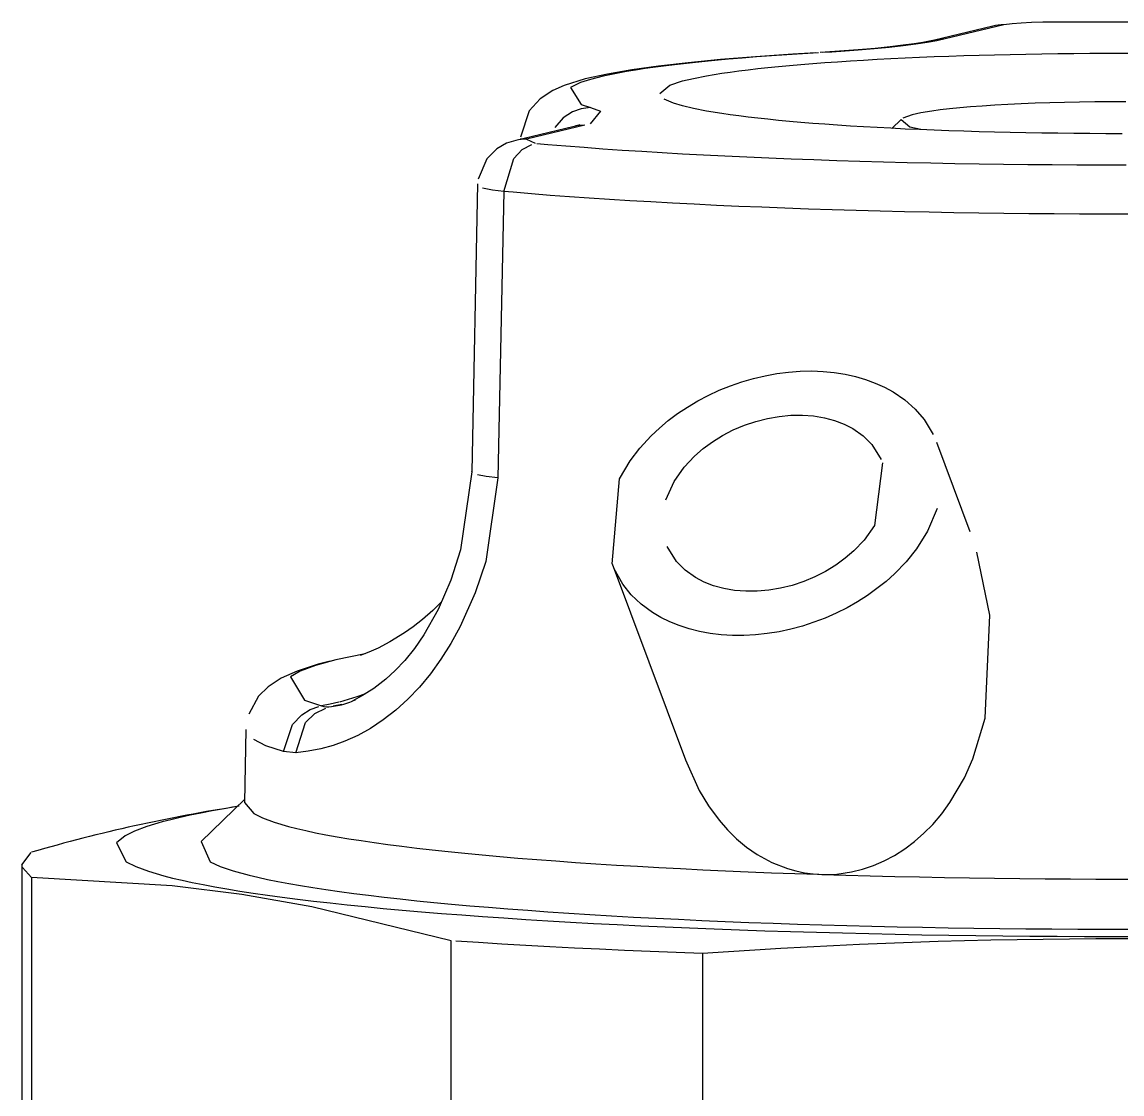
# Model space of a CAD drawing. Header units: millimetres. Extents: x 441156 to 441876, y 4514765 to 4515211.
# Drawn here: x 441489.542 to 441489.6015, y 4514937.398 to 4514937.456 of the extents above; entities that cross this region are included whole.
import ezdxf

# ---------------------------------------------------------------- set-up
doc = ezdxf.new("R2010")
doc.units = ezdxf.units.MM
doc.layers.add('Terminale_sfiato', color=7, linetype='Continuous')

msp = doc.modelspace()

# ---------------------------------------------------------------- linework, layer by layer
at = {"layer": 'Terminale_sfiato', "color": 254, "linetype": 'Continuous'}
for p, q in [((441489.5945202406, 4514937.455789695), (441489.5913613573, 4514937.455033274)), ((441489.595102428, 4514937.455848916), (441489.5919435447, 4514937.455092494)), ((441489.5895463313, 4514937.45074319), (441489.5890556278, 4514937.450256228)), ((441489.5718662092, 4514937.450364997), (441489.568707305, 4514937.44960857)), ((441489.5724483965, 4514937.450424217), (441489.5692894923, 4514937.44966779)), ((441489.5721726929, 4514937.450451458), (441489.5718662092, 4514937.450364997)), ((441489.5689574793, 4514937.44970329), (441489.5689568667, 4514937.44966833)), ((441489.5666420059, 4514937.447259869), (441489.5663267579, 4514937.431673428)), ((441489.5680694116, 4514937.446841151), (441489.5677417194, 4514937.43134901)), ((441489.5932862582, 4514937.428439656), (441489.5914804197, 4514937.43326706)), ((441489.5663267618, 4514937.431673447), (441489.5663398408, 4514937.431696797)), ((441489.5739189457, 4514937.426697652), (441489.5778842893, 4514937.416097416)), ((441489.5587342788, 4514937.418979823), (441489.5591790036, 4514937.41905491)), ((441489.554113272, 4514937.417751689), (441489.5540440038, 4514937.413798422)), ((441489.5568101321, 4514937.416489366), (441489.5561524549, 4514937.416546261)), ((441489.5540471808, 4514937.41397974), (441489.5516988662, 4514937.411689968)), ((441489.5420003174, 4514937.410423718), (441489.5420003174, 4514937.386397131)), ((441489.5425193608, 4514937.409740244), (441489.5425193608, 4514937.39268702)), ((441489.5652184797, 4514937.389260402), (441489.5652184797, 4514937.406313626)), ((441489.5788011985, 4514937.405630153), (441489.5788011985, 4514937.388576928))]:
    msp.add_line(p, q, dxfattribs=at)
for points in [[(441489.5972093567, 4514937.455991242, 0), (441489.5970036041, 4514937.455988741, 0), (441489.5968009383, 4514937.455984762, 0), (441489.5965970937, 4514937.455979148, 0), (441489.5963994859, 4514937.455972039, 0), (441489.5962148306, 4514937.455963743, 0), (441489.5960387018, 4514937.455954141, 0), (441489.59586767, 4514937.455942963, 0), (441489.5957082015, 4514937.455930553, 0), (441489.5955654742, 4514937.455917398, 0), (441489.5954357498, 4514937.455903258, 0), (441489.5953168225, 4514937.455887777, 0), (441489.5952134775, 4514937.455871467, 0), (441489.5951543102, 4514937.455860328, 0), (441489.595102428, 4514937.455848916, 0)], [(441489.6020106833, 4514937.45600913, 0), (441489.6006791496, 4514937.456008723, 0), (441489.5993483568, 4514937.45600483, 0), (441489.5980195057, 4514937.455997456, 0), (441489.5972093567, 4514937.455991242, 0)], [(441489.5913613573, 4514937.455033274, 0), (441489.5910882792, 4514937.454973233, 0), (441489.5907309935, 4514937.454906035, 0), (441489.59025807, 4514937.454829683, 0), (441489.5896672418, 4514937.454747851, 0), (441489.5889604391, 4514937.454663822, 0), (441489.588143513, 4514937.454580436, 0), (441489.5872243855, 4514937.454499966, 0), (441489.5862119583, 4514937.454424178, 0), (441489.5851649758, 4514937.454357337, 0), (441489.5849384415, 4514937.454344226, 0)], [(441489.5919435447, 4514937.455092494, 0), (441489.5917251824, 4514937.455042915, 0), (441489.5914871003, 4514937.45499403, 0), (441489.5912295887, 4514937.4549459, 0), (441489.5909529613, 4514937.454898583, 0), (441489.590657555, 4514937.454852135, 0), (441489.5903437298, 4514937.454806614, 0), (441489.5900118679, 4514937.454762075, 0), (441489.5896623738, 4514937.454718573, 0), (441489.5892956733, 4514937.454676161, 0), (441489.588912213, 4514937.45463489, 0), (441489.5885124603, 4514937.45459481, 0), (441489.5880969021, 4514937.454555971, 0), (441489.5876660447, 4514937.454518419, 0), (441489.5872204131, 4514937.454482201, 0), (441489.5867605502, 4514937.45444736, 0), (441489.5862870162, 4514937.454413939, 0), (441489.5858003881, 4514937.454381979, 0), (441489.5853012588, 4514937.454351518, 0), (441489.5850804154, 4514937.454338747, 0)], [(441489.5919435447, 4514937.455092494, 0), (441489.5918615577, 4514937.455093578, 0), (441489.5917796706, 4514937.455091625, 0), (441489.5916979831, 4514937.45508664, 0), (441489.5916165948, 4514937.455078628, 0), (441489.5915356049, 4514937.455067598, 0), (441489.591455112, 4514937.455053565, 0), (441489.5913752141, 4514937.455036544, 0), (441489.5913641011, 4514937.455033929, 0)], [(441489.5849384415, 4514937.454344226, 0), (441489.5836879662, 4514937.454269154, 0), (441489.5816756608, 4514937.454130129, 0), (441489.5797901224, 4514937.453975587, 0), (441489.5780412038, 4514937.453805675, 0), (441489.5764362148, 4514937.453619981, 0), (441489.5749785183, 4514937.453416832, 0), (441489.5736641153, 4514937.453191397, 0), (441489.5724713288, 4514937.452929242, 0), (441489.5713325397, 4514937.452579022, 0), (441489.5707131053, 4514937.45230435, 0), (441489.5702892648, 4514937.452051748, 0), (441489.5700253264, 4514937.451853197, 0), (441489.5697987314, 4514937.451646581, 0), (441489.5696030048, 4514937.451430616, 0), (441489.5694327515, 4514937.451201948, 0), (441489.5692860927, 4514937.450958243, 0), (441489.5691636916, 4514937.450698841, 0), (441489.5690676094, 4514937.450424931, 0), (441489.5689949468, 4514937.450108714, 0), (441489.5689603467, 4514937.449789363, 0), (441489.5689574683, 4514937.449702661, 0)], [(441489.5850804154, 4514937.454338747, 0), (441489.5842123755, 4514937.454287468, 0), (441489.5833653982, 4514937.454233578, 0), (441489.5825405155, 4514937.454177146, 0), (441489.5817387323, 4514937.454118239, 0), (441489.5809610257, 4514937.454056928, 0), (441489.580208343, 4514937.45399329, 0), (441489.5794816014, 4514937.453927401, 0), (441489.5787816861, 4514937.453859342, 0), (441489.5781094499, 4514937.453789195, 0), (441489.577465712, 4514937.453717046, 0), (441489.5768512565, 4514937.453642983, 0), (441489.5762668321, 4514937.453567097, 0), (441489.5757131508, 4514937.453489479, 0), (441489.5751908872, 4514937.453410223, 0), (441489.5747006776, 4514937.453329428, 0), (441489.5742431192, 4514937.45324719, 0), (441489.5738187695, 4514937.453163612, 0), (441489.5734281455, 4514937.453078793, 0), (441489.5730717232, 4514937.452992838, 0), (441489.5727499367, 4514937.452905851, 0), (441489.5724631781, 4514937.452817938, 0), (441489.5722117968, 4514937.452729207, 0), (441489.571996099, 4514937.452639765, 0), (441489.5718163475, 4514937.452549722, 0), (441489.5716727615, 4514937.452459186, 0), (441489.5715655157, 4514937.45236827, 0), (441489.5714947408, 4514937.452277081, 0), (441489.5714605232, 4514937.452185734, 0), (441489.5714629043, 4514937.452094338, 0), (441489.5715018815, 4514937.452003005, 0), (441489.5715774071, 4514937.451911846, 0), (441489.5716893892, 4514937.451820972, 0), (441489.5718376913, 4514937.451730494, 0), (441489.5720221328, 4514937.451640523, 0), (441489.5722424889, 4514937.451551167, 0), (441489.572498491, 4514937.451462537, 0), (441489.5727499366, 4514937.45138611, 0)], [(441489.5765003174, 4514937.452145981, 0), (441489.5765155468, 4514937.452222023, 0), (441489.5765612162, 4514937.452297973, 0), (441489.57663727, 4514937.452373737, 0), (441489.5767436157, 4514937.452449224, 0), (441489.5768801236, 4514937.452524342, 0), (441489.5770466274, 4514937.452598998, 0), (441489.5772429242, 4514937.452673103, 0), (441489.577468775, 4514937.452746565, 0), (441489.5777239045, 4514937.452819296, 0), (441489.5780080019, 4514937.452891206, 0), (441489.578320721, 4514937.452962209, 0), (441489.578661681, 4514937.453032217, 0), (441489.5790304663, 4514937.453101145, 0), (441489.5794266276, 4514937.453168909, 0), (441489.5798496823, 4514937.453235428, 0), (441489.580299115, 4514937.453300619, 0), (441489.5807743781, 4514937.453364403, 0), (441489.5812748926, 4514937.453426702, 0), (441489.5818000485, 4514937.453487442, 0), (441489.5823492063, 4514937.453546546, 0), (441489.5829216968, 4514937.453603945, 0), (441489.5835168224, 4514937.453659567, 0), (441489.5841338581, 4514937.453713345, 0), (441489.5847720522, 4514937.453765214, 0), (441489.5854306271, 4514937.45381511, 0), (441489.5861087805, 4514937.453862973, 0), (441489.5868056861, 4514937.453908742, 0), (441489.5875204948, 4514937.453952366, 0), (441489.5882523357, 4514937.453993787, 0), (441489.5890003173, 4514937.454032958, 0), (441489.5897635283, 4514937.45406983, 0), (441489.5905410387, 4514937.454104357, 0), (441489.5913319013, 4514937.454136499, 0), (441489.5921351525, 4514937.454166216, 0), (441489.5929498138, 4514937.454193471, 0), (441489.5937748924, 4514937.454218232, 0), (441489.5946093834, 4514937.454240467, 0), (441489.5954522699, 4514937.454260152, 0), (441489.596302525, 4514937.45427726, 0), (441489.5971591129, 4514937.454291772, 0), (441489.5980209898, 4514937.45430367, 0), (441489.5988871057, 4514937.454312938, 0), (441489.5997564055, 4514937.454319566, 0), (441489.6006278299, 4514937.454323547, 0), (441489.6015003173, 4514937.454324874, 0), (441489.6023728047, 4514937.454323547, 0)], [(441489.5850804154, 4514937.454338747, 0), (441489.5850327303, 4514937.454343598, 0), (441489.5849851033, 4514937.454345409, 0), (441489.5849379351, 4514937.454344197, 0)], [(441489.6015003176, 4514937.449967087, 0), (441489.6006278301, 4514937.449968414, 0), (441489.5997564057, 4514937.449972395, 0), (441489.598887106, 4514937.449979023, 0), (441489.59802099, 4514937.449988292, 0), (441489.5971591131, 4514937.450000189, 0), (441489.5963025253, 4514937.450014701, 0), (441489.5954522702, 4514937.45003181, 0), (441489.5946093837, 4514937.450051494, 0), (441489.5937748927, 4514937.45007373, 0), (441489.592949814, 4514937.45009849, 0), (441489.5921351527, 4514937.450125745, 0), (441489.5913319015, 4514937.450155462, 0), (441489.5905410389, 4514937.450187604, 0), (441489.5897635285, 4514937.450222132, 0), (441489.5890003176, 4514937.450259004, 0), (441489.588252336, 4514937.450298174, 0), (441489.587520495, 4514937.450339596, 0), (441489.5868056863, 4514937.450383219, 0), (441489.5861087807, 4514937.450428989, 0), (441489.5854306273, 4514937.450476851, 0), (441489.5847720524, 4514937.450526747, 0), (441489.5841338583, 4514937.450578616, 0), (441489.5835168225, 4514937.450632394, 0), (441489.5829216969, 4514937.450688017, 0), (441489.5823492065, 4514937.450745415, 0), (441489.5818000487, 4514937.45080452, 0), (441489.5812748927, 4514937.450865259, 0), (441489.5807743783, 4514937.450927559, 0), (441489.5802991152, 4514937.450991343, 0), (441489.5798496825, 4514937.451056534, 0), (441489.5794266277, 4514937.451123052, 0), (441489.5790304664, 4514937.451190816, 0), (441489.5786616811, 4514937.451259745, 0), (441489.5783207212, 4514937.451329753, 0), (441489.578008002, 4514937.451400755, 0), (441489.5777239046, 4514937.451472665, 0), (441489.5774687751, 4514937.451545396, 0), (441489.5772429244, 4514937.451618859, 0), (441489.5770466275, 4514937.451692963, 0), (441489.5768801236, 4514937.45176762, 0), (441489.5767436157, 4514937.451842737, 0), (441489.5766372701, 4514937.451918225, 0), (441489.5765612162, 4514937.451993989, 0), (441489.5765155468, 4514937.452069938, 0), (441489.5765003174, 4514937.452145981, 0)], [(441489.5727499366, 4514937.45138611, 0), (441489.5726664425, 4514937.451382386, 0), (441489.5725830502, 4514937.451375633, 0), (441489.5724998611, 4514937.451365857, 0), (441489.5724169767, 4514937.451353073, 0), (441489.5723344981, 4514937.451337294, 0), (441489.5722525255, 4514937.451318541, 0), (441489.5721711589, 4514937.451296835, 0), (441489.5720904975, 4514937.451272205, 0), (441489.5720106396, 4514937.451244677, 0), (441489.5719316824, 4514937.451214289, 0), (441489.571853722, 4514937.451181076, 0), (441489.5717768536, 4514937.451145078, 0), (441489.5717011707, 4514937.45110634, 0), (441489.5716267656, 4514937.451064907, 0), (441489.5715537289, 4514937.451020832, 0), (441489.5714821496, 4514937.450974168, 0), (441489.5714121149, 4514937.450924972, 0), (441489.5713437101, 4514937.450873303, 0), (441489.5712770186, 4514937.450819225, 0), (441489.5712121216, 4514937.450762803, 0), (441489.5711490982, 4514937.450704106, 0), (441489.5710880252, 4514937.450643205, 0), (441489.571028977, 4514937.450580176, 0), (441489.5709720255, 4514937.450515094, 0), (441489.5709172401, 4514937.45044804, 0), (441489.5708646875, 4514937.450379093, 0), (441489.5708144319, 4514937.45030834, 0), (441489.5707665343, 4514937.450235865, 0), (441489.5707210532, 4514937.450161757, 0), (441489.5706780441, 4514937.450086107, 0), (441489.5706745189, 4514937.450079636, 0)], [(441489.5727499366, 4514937.45138611, 0), (441489.5729165588, 4514937.451335028, 0), (441489.5730626248, 4514937.451283471, 0), (441489.5731879567, 4514937.4512315, 0), (441489.5732924019, 4514937.45117918, 0), (441489.5733758332, 4514937.451126574, 0), (441489.5734381487, 4514937.451073746, 0), (441489.5734792727, 4514937.451020761, 0), (441489.573499155, 4514937.450967683, 0), (441489.5734977714, 4514937.450914578, 0), (441489.5734751236, 4514937.450861508, 0), (441489.5734312391, 4514937.45080854, 0), (441489.5733661715, 4514937.450755738, 0), (441489.5732800001, 4514937.450703165, 0), (441489.5731728297, 4514937.450650887, 0), (441489.573044791, 4514937.450598966, 0), (441489.57289604, 4514937.450547467, 0), (441489.5727267578, 4514937.450496452, 0), (441489.5725371509, 4514937.450445982, 0), (441489.5724483965, 4514937.450424217, 0)], [(441489.6017057366, 4514937.451697404, 0), (441489.6012868789, 4514937.451697392, 0), (441489.6008682812, 4514937.451696106, 0), (441489.6004504535, 4514937.451693547, 0), (441489.600033905, 4514937.451689719, 0), (441489.5996191431, 4514937.451684627, 0), (441489.599206673, 4514937.451678275, 0), (441489.5987969975, 4514937.451670674, 0), (441489.5983906154, 4514937.45166183, 0), (441489.5979880221, 4514937.451651756, 0), (441489.597589708, 4514937.451640463, 0), (441489.5971961584, 4514937.451627966, 0), (441489.5968078527, 4514937.451614279, 0), (441489.596425264, 4514937.45159942, 0), (441489.5960488585, 4514937.451583406, 0), (441489.5956790948, 4514937.451566257, 0), (441489.5953164234, 4514937.451547993, 0), (441489.5949612861, 4514937.451528638, 0), (441489.5946141155, 4514937.451508214, 0), (441489.5942753348, 4514937.451486747, 0), (441489.5939453566, 4514937.451464262, 0), (441489.5936245829, 4514937.451440787, 0), (441489.5933134046, 4514937.45141635, 0), (441489.5930122008, 4514937.451390983, 0), (441489.5927213385, 4514937.451364714, 0), (441489.592441172, 4514937.451337577, 0), (441489.5921720427, 4514937.451309604, 0), (441489.5919142784, 4514937.451280829, 0), (441489.5916681933, 4514937.451251288, 0), (441489.591434087, 4514937.451221016, 0), (441489.591212245, 4514937.451190052, 0), (441489.5910029373, 4514937.45115843, 0), (441489.5908064191, 4514937.451126192, 0), (441489.5906229298, 4514937.451093376, 0), (441489.5904526929, 4514937.45106002, 0), (441489.5902959158, 4514937.451026169, 0), (441489.5901527895, 4514937.45099186, 0), (441489.5900234885, 4514937.450957137, 0), (441489.5899081702, 4514937.450922042, 0), (441489.5898069752, 4514937.450886617, 0), (441489.5897200267, 4514937.450850907, 0), (441489.5896474307, 4514937.450814953, 0), (441489.5895892755, 4514937.450778801, 0), (441489.5895463313, 4514937.45074319, 0)], [(441489.5895463313, 4514937.45074319, 0), (441489.5895169736, 4514937.450706774, 0), (441489.5895022157, 4514937.450670291, 0), (441489.5895020757, 4514937.450633786, 0), (441489.5895165538, 4514937.450597301, 0), (441489.5895456322, 4514937.450560884, 0), (441489.5895892755, 4514937.450524576, 0), (441489.5896474306, 4514937.450488424, 0), (441489.5897200266, 4514937.45045247, 0), (441489.5898069752, 4514937.45041676, 0), (441489.5899081702, 4514937.450381336, 0), (441489.5900234885, 4514937.450346241, 0), (441489.5901527895, 4514937.450311517, 0), (441489.5902959157, 4514937.450277209, 0), (441489.5904526928, 4514937.450243357, 0), (441489.5906229297, 4514937.450210002, 0), (441489.5908064191, 4514937.450177185, 0), (441489.5908117698, 4514937.450176271, 0)], [(441489.5724483965, 4514937.450424217, 0), (441489.5723664095, 4514937.4504253, 0), (441489.5722845224, 4514937.450423348, 0), (441489.5722028349, 4514937.450418363, 0), (441489.5721214467, 4514937.45041035, 0), (441489.5720404567, 4514937.450399321, 0), (441489.5719599638, 4514937.450385287, 0), (441489.571880066, 4514937.450368267, 0), (441489.5718662092, 4514937.450364997, 0)], [(441489.5687073086, 4514937.449608571, 0), (441489.568562753, 4514937.449570729, 0), (441489.5684444929, 4514937.449534521, 0), (441489.5683289909, 4514937.449494036, 0), (441489.5682117093, 4514937.449447219, 0), (441489.5680886953, 4514937.449391331, 0), (441489.5679578049, 4514937.44932346, 0), (441489.5678193955, 4514937.449241191, 0), (441489.5676764757, 4514937.449143404, 0), (441489.5675334716, 4514937.449030422, 0), (441489.5673945504, 4514937.44890338, 0), (441489.567262887, 4514937.448763625, 0), (441489.5671407482, 4514937.448612479, 0), (441489.5670297666, 4514937.448451206, 0), (441489.5669311555, 4514937.448281034, 0), (441489.5668458439, 4514937.448103169, 0), (441489.5667745564, 4514937.447918817, 0), (441489.5667178586, 4514937.447729192, 0), (441489.5666726978, 4514937.447515033, 0), (441489.5666465306, 4514937.44730077, 0), (441489.5666392593, 4514937.447153896, 0)], [(441489.5680692954, 4514937.446841161, 0), (441489.5680770919, 4514937.447034901, 0), (441489.5680956006, 4514937.447228132, 0), (441489.5681247099, 4514937.447419686, 0), (441489.5681642444, 4514937.44760841, 0), (441489.5682139656, 4514937.447793167, 0), (441489.5682735738, 4514937.447972841, 0), (441489.5683427097, 4514937.44814635, 0), (441489.5684209564, 4514937.448312647, 0), (441489.568507842, 4514937.44847073, 0), (441489.5686028429, 4514937.448619646, 0), (441489.5687053861, 4514937.448758497, 0), (441489.5688148535, 4514937.448886445, 0), (441489.5689305851, 4514937.44900272, 0), (441489.569051883, 4514937.449106621, 0), (441489.569178016, 4514937.44919752, 0), (441489.5693082236, 4514937.449274869, 0), (441489.5694417207, 4514937.449338203, 0), (441489.5695777026, 4514937.449387141, 0), (441489.5697153492, 4514937.449421385, 0), (441489.5698538307, 4514937.449440731, 0)], [(441489.5689592684, 4514937.449668905, 0), (441489.5689574782, 4514937.449703229, 0)], [(441489.5692894923, 4514937.44966779, 0), (441489.5692266265, 4514937.449650533, 0), (441489.5691803895, 4514937.449632881, 0), (441489.5691505673, 4514937.449614431, 0), (441489.5691389089, 4514937.449595827, 0), (441489.5691451266, 4514937.449577728, 0), (441489.5691685371, 4514937.449559738, 0), (441489.5692104695, 4514937.449541467, 0), (441489.5692701297, 4514937.449523576, 0), (441489.5693447298, 4514937.449506679, 0), (441489.5694351442, 4514937.449490378, 0), (441489.5695440942, 4514937.449474349, 0), (441489.5696683326, 4514937.449459187, 0), (441489.5697581007, 4514937.449449731, 0), (441489.5698538307, 4514937.449440731, 0)], [(441489.5698538307, 4514937.449440731, 0), (441489.5704483024, 4514937.449388898, 0)], [(441489.5704483024, 4514937.449388898, 0), (441489.571412447, 4514937.449308855, 0), (441489.5724037407, 4514937.449231373, 0), (441489.5734212887, 4514937.449156521, 0), (441489.5744641731, 4514937.449084366, 0), (441489.5755314528, 4514937.449014973, 0), (441489.5766221648, 4514937.448948406, 0), (441489.5777353248, 4514937.448884724, 0), (441489.5788699285, 4514937.448823985, 0), (441489.5800249521, 4514937.448766243, 0), (441489.5811993534, 4514937.44871155, 0), (441489.5823920727, 4514937.448659957, 0), (441489.5836020337, 4514937.448611509, 0), (441489.5848281448, 4514937.448566251, 0), (441489.5860692994, 4514937.448524222, 0), (441489.5873243779, 4514937.448485462, 0), (441489.5885922476, 4514937.448450004, 0), (441489.5898717645, 4514937.448417882, 0), (441489.5911617742, 4514937.448389123, 0), (441489.5924611125, 4514937.448363754, 0), (441489.5937686071, 4514937.448341798, 0), (441489.5950830781, 4514937.448323275, 0), (441489.5964033396, 4514937.448308201, 0), (441489.5977282002, 4514937.44829659, 0), (441489.5990564644, 4514937.448288452, 0), (441489.6003869338, 4514937.448283794, 0), (441489.6017184079, 4514937.448282623, 0)], [(441489.5680692954, 4514937.446841161, 0), (441489.5680690854, 4514937.446841181, 0), (441489.5678780551, 4514937.446860614, 0), (441489.567698356, 4514937.446880879, 0), (441489.5674572769, 4514937.446911903, 0), (441489.5672434998, 4514937.446944466, 0), (441489.5670566459, 4514937.446978872, 0), (441489.5669020469, 4514937.447014439, 0), (441489.5667859334, 4514937.44704938, 0), (441489.5667026446, 4514937.447084933, 0), (441489.5666530002, 4514937.447121386, 0), (441489.5666392543, 4514937.447153804, 0)], [(441489.6019343199, 4514937.445617873, 0), (441489.6005657676, 4514937.445618511, 0), (441489.5991980137, 4514937.445622634, 0), (441489.5978322262, 4514937.445630238, 0), (441489.5964695719, 4514937.445641318, 0), (441489.5951112146, 4514937.445655865, 0), (441489.5937583147, 4514937.445673864, 0), (441489.5924120276, 4514937.445695302, 0), (441489.5910735034, 4514937.445720159, 0), (441489.5897438853, 4514937.445748414, 0), (441489.5884243091, 4514937.445780044, 0), (441489.5871159019, 4514937.445815022, 0), (441489.5858197812, 4514937.445853317, 0), (441489.5845370542, 4514937.445894897, 0), (441489.5832688165, 4514937.445939726, 0), (441489.5820161515, 4514937.445987766, 0), (441489.5807801289, 4514937.446038976, 0), (441489.5795618047, 4514937.446093312, 0), (441489.5783622195, 4514937.446150729, 0), (441489.5771823978, 4514937.446211175, 0), (441489.5760233476, 4514937.446274601, 0), (441489.5748860587, 4514937.446340951, 0), (441489.5737715025, 4514937.446410171, 0), (441489.5726806312, 4514937.446482199, 0), (441489.5716143765, 4514937.446556974, 0), (441489.5705736491, 4514937.446634434, 0), (441489.569559338, 4514937.446714511, 0), (441489.5685723095, 4514937.446797138, 0), (441489.5680694116, 4514937.446841151, 0)], [(441489.5739189457, 4514937.426697652, 0), (441489.5738413493, 4514937.426921383, 0), (441489.5737745456, 4514937.427148845, 0), (441489.5737186157, 4514937.427379758, 0), (441489.5736736278, 4514937.427613842, 0), (441489.5736396369, 4514937.427850813, 0), (441489.5736166841, 4514937.42809038, 0), (441489.5736047977, 4514937.428332251, 0), (441489.5736039919, 4514937.428576134, 0), (441489.5736142678, 4514937.42882173, 0), (441489.573635613, 4514937.42906874, 0), (441489.5736680012, 4514937.429316862, 0), (441489.5737113932, 4514937.429565797, 0), (441489.5737657361, 4514937.429815237, 0), (441489.5738309636, 4514937.430064882, 0), (441489.5739069962, 4514937.430314426, 0), (441489.5739937414, 4514937.430563566, 0), (441489.5740910934, 4514937.430811998, 0), (441489.5741989337, 4514937.431059418, 0), (441489.5743171308, 4514937.431305527, 0), (441489.5744455408, 4514937.431550023, 0), (441489.5745840071, 4514937.43179261, 0), (441489.5747323612, 4514937.432032991, 0), (441489.5748904223, 4514937.432270873, 0), (441489.5750579977, 4514937.432505968, 0), (441489.5752348833, 4514937.432737987, 0), (441489.5754208636, 4514937.43296665, 0), (441489.5756157121, 4514937.433191677, 0), (441489.5758191913, 4514937.433412793, 0), (441489.5760310533, 4514937.43362973, 0), (441489.57625104, 4514937.433842223, 0), (441489.5764788833, 4514937.434050014, 0), (441489.5767143058, 4514937.434252849, 0), (441489.5769570206, 4514937.43445048, 0), (441489.5772067318, 4514937.434642669, 0), (441489.5774631354, 4514937.434829179, 0), (441489.5777259189, 4514937.435009784, 0), (441489.5779947622, 4514937.435184265, 0), (441489.5782693377, 4514937.435352406, 0), (441489.5785493109, 4514937.435514006, 0), (441489.5788343406, 4514937.435668866, 0), (441489.5791240797, 4514937.435816798, 0), (441489.5794181752, 4514937.435957622, 0), (441489.5797162686, 4514937.436091166, 0), (441489.5800179969, 4514937.436217267, 0), (441489.5803229923, 4514937.436335772, 0), (441489.5806308835, 4514937.436446536, 0), (441489.5809412951, 4514937.436549424, 0), (441489.581253849, 4514937.436644312, 0), (441489.5815681645, 4514937.436731083, 0), (441489.5818838586, 4514937.436809632, 0), (441489.5822005466, 4514937.436879863, 0), (441489.5825178428, 4514937.43694169, 0), (441489.5828353604, 4514937.436995039, 0), (441489.5831527128, 4514937.437039843, 0), (441489.5834695132, 4514937.437076049, 0), (441489.5837853758, 4514937.437103612, 0), (441489.5840999155, 4514937.4371225, 0), (441489.5844127493, 4514937.437132688, 0), (441489.584723496, 4514937.437134164, 0), (441489.585031777, 4514937.437126928, 0), (441489.5853372167, 4514937.437110987, 0), (441489.5856394429, 4514937.43708636, 0), (441489.5859380875, 4514937.437053078, 0), (441489.5862327866, 4514937.437011182, 0), (441489.5865231812, 4514937.436960722, 0), (441489.5868089175, 4514937.43690176, 0), (441489.5870896472, 4514937.436834368, 0), (441489.5873650284, 4514937.436758628, 0), (441489.5876347257, 4514937.436674632, 0), (441489.5878984104, 4514937.436582482, 0), (441489.5881557612, 4514937.436482292, 0), (441489.5884064646, 4514937.436374182, 0), (441489.5886502152, 4514937.436258284, 0), (441489.588886716, 4514937.436134741, 0), (441489.5891156789, 4514937.436003701, 0), (441489.5893368248, 4514937.435865326, 0), (441489.5895498844, 4514937.435719782, 0), (441489.589754598, 4514937.43556725, 0), (441489.5899507164, 4514937.435407912, 0), (441489.5901380005, 4514937.435241965, 0), (441489.5903162222, 4514937.435069609, 0), (441489.5904851642, 4514937.434891055, 0), (441489.5906446209, 4514937.434706521, 0), (441489.5907943979, 4514937.434516231, 0), (441489.5909343127, 4514937.434320417, 0), (441489.5910641949, 4514937.434119319, 0), (441489.5911838862, 4514937.433913179, 0), (441489.5912932408, 4514937.433702251, 0), (441489.5913921255, 4514937.43348679, 0), (441489.5914804197, 4514937.43326706, 0)], [(441489.5768266039, 4514937.430168662, 0), (441489.5768829332, 4514937.430334829, 0), (441489.5769463493, 4514937.430500566, 0), (441489.577016775, 4514937.430665673, 0), (441489.5770941245, 4514937.430829946, 0), (441489.5771783035, 4514937.430993187, 0), (441489.5772692094, 4514937.431155196, 0), (441489.5773667315, 4514937.431315777, 0), (441489.577470751, 4514937.431474732, 0), (441489.5775811411, 4514937.431631871, 0), (441489.5776977675, 4514937.431786998, 0), (441489.5778204878, 4514937.431939928, 0), (441489.5779491527, 4514937.432090471, 0), (441489.5780836054, 4514937.432238447, 0), (441489.5782236821, 4514937.432383675, 0), (441489.5783692121, 4514937.432525977, 0), (441489.5785200181, 4514937.432665179, 0), (441489.5786759164, 4514937.432801113, 0), (441489.578836717, 4514937.432933613, 0), (441489.579002224, 4514937.433062516, 0), (441489.5791722359, 4514937.433187667, 0), (441489.5793465453, 4514937.433308913, 0), (441489.5795249401, 4514937.433426107, 0), (441489.5797072028, 4514937.433539105, 0), (441489.5798931114, 4514937.433647769, 0), (441489.5800824394, 4514937.433751968, 0), (441489.580274956, 4514937.433851573, 0), (441489.5804704268, 4514937.433946465, 0), (441489.5806686136, 4514937.434036527, 0), (441489.580869275, 4514937.43412165, 0), (441489.5810721664, 4514937.434201729, 0), (441489.5812770408, 4514937.434276668, 0), (441489.5814836483, 4514937.434346375, 0), (441489.5816917375, 4514937.434410765, 0), (441489.5819010546, 4514937.43446976, 0), (441489.5821113448, 4514937.434523287, 0), (441489.5823223518, 4514937.434571283, 0), (441489.5825338184, 4514937.434613687, 0), (441489.5827454872, 4514937.434650449, 0), (441489.5829571001, 4514937.434681523, 0), (441489.5831683995, 4514937.434706872, 0), (441489.5833791277, 4514937.434726465, 0), (441489.5835890282, 4514937.434740278, 0), (441489.5837978452, 4514937.434748295, 0), (441489.5840053242, 4514937.434750504, 0), (441489.5842112125, 4514937.434746904, 0), (441489.5844152591, 4514937.4347375, 0), (441489.5846172157, 4514937.434722302, 0), (441489.5848168361, 4514937.434701329, 0), (441489.585013877, 4514937.434674608, 0), (441489.5852080983, 4514937.434642169, 0), (441489.5853992637, 4514937.434604052, 0), (441489.5855871399, 4514937.434560305, 0), (441489.5857714983, 4514937.434510981, 0), (441489.5859521141, 4514937.434456139, 0), (441489.5861287673, 4514937.434395847, 0), (441489.5863012428, 4514937.434330177, 0), (441489.5864693302, 4514937.43425921, 0), (441489.586632825, 4514937.434183032, 0), (441489.5867915277, 4514937.434101737, 0), (441489.5869452453, 4514937.434015423, 0), (441489.5870937902, 4514937.433924195, 0), (441489.5872369817, 4514937.433828165, 0), (441489.5873746451, 4514937.433727449, 0), (441489.5875066128, 4514937.43362217, 0), (441489.587632724, 4514937.433512457, 0), (441489.5877528251, 4514937.433398442, 0), (441489.5878667696, 4514937.433280266, 0), (441489.5879744189, 4514937.433158072, 0), (441489.5880756417, 4514937.433032009, 0), (441489.5881703147, 4514937.43290223, 0), (441489.5882583227, 4514937.432768893, 0), (441489.5883395582, 4514937.432632162, 0), (441489.5884139225, 4514937.432492203, 0), (441489.5884813248, 4514937.432349185, 0), (441489.5885416831, 4514937.432203284, 0), (441489.5885535074, 4514937.432172159, 0)], [(441489.5914804197, 4514937.43326706, 0), (441489.5915580161, 4514937.433043328, 0), (441489.5916248198, 4514937.432815867, 0), (441489.5916807497, 4514937.432584953, 0), (441489.5917257376, 4514937.432350869, 0), (441489.5917597286, 4514937.432113899, 0), (441489.5917826813, 4514937.431874332, 0), (441489.5917945678, 4514937.43163246, 0), (441489.5917953735, 4514937.431388577, 0), (441489.5917850976, 4514937.431142981, 0), (441489.5917637525, 4514937.430895972, 0), (441489.5917313642, 4514937.430647849, 0), (441489.5916879722, 4514937.430398915, 0), (441489.5916336293, 4514937.430149474, 0), (441489.5915684019, 4514937.429899829, 0), (441489.591509301, 4514937.429702897, 0)], [(441489.5885535074, 4514937.432172159, 0), (441489.5886052383, 4514937.432023004, 0), (441489.5886497741, 4514937.431871363, 0), (441489.5886870608, 4514937.431717421, 0), (441489.5887170527, 4514937.431561365, 0), (441489.5887397133, 4514937.431403385, 0), (441489.5887550151, 4514937.431243673, 0), (441489.5887629394, 4514937.431082425, 0), (441489.5887634766, 4514937.430919837, 0), (441489.5887566259, 4514937.430756106, 0), (441489.5887423959, 4514937.430591433, 0), (441489.5887208037, 4514937.430426018, 0), (441489.5886918757, 4514937.430260062, 0), (441489.5886556471, 4514937.430093768, 0), (441489.5886121622, 4514937.429927338, 0), (441489.5885614737, 4514937.429760976, 0), (441489.5885036436, 4514937.429594882, 0), (441489.5884387422, 4514937.429429261, 0), (441489.5883668487, 4514937.429264314, 0), (441489.5882880506, 4514937.429100242, 0), (441489.588202444, 4514937.428937244, 0), (441489.5881101331, 4514937.42877552, 0), (441489.5880112303, 4514937.428615266, 0), (441489.5879058563, 4514937.428456677, 0), (441489.5877941394, 4514937.428299948, 0), (441489.5876762156, 4514937.428145268, 0), (441489.5875522288, 4514937.427992826, 0), (441489.5874223298, 4514937.427842809, 0), (441489.587286677, 4514937.427695397, 0), (441489.5871454357, 4514937.427550773, 0), (441489.5869987779, 4514937.427409111, 0), (441489.5868468823, 4514937.427270584, 0), (441489.586689934, 4514937.42713536, 0), (441489.5865281242, 4514937.427003606, 0), (441489.58636165, 4514937.42687548, 0), (441489.5861907143, 4514937.426751141, 0), (441489.5860155253, 4514937.426630737, 0), (441489.5858362964, 4514937.426514417, 0), (441489.5856532461, 4514937.426402322, 0), (441489.5854665973, 4514937.426294589, 0), (441489.5852765774, 4514937.426191349, 0), (441489.585083418, 4514937.426092727, 0), (441489.5848873544, 4514937.425998845, 0), (441489.5846886255, 4514937.425909815, 0), (441489.5844874733, 4514937.425825749, 0), (441489.5842841429, 4514937.425746745, 0), (441489.5840788822, 4514937.425672903, 0), (441489.5838719411, 4514937.42560431, 0), (441489.5836635718, 4514937.425541052, 0), (441489.5834540282, 4514937.425483204, 0), (441489.5832435655, 4514937.425430838, 0), (441489.5830324401, 4514937.425384018, 0), (441489.5828209093, 4514937.425342799, 0), (441489.5826092309, 4514937.425307234, 0), (441489.5823976626, 4514937.425277364, 0), (441489.5821864624, 4514937.425253227, 0), (441489.5819758874, 4514937.425234851, 0), (441489.5817661942, 4514937.42522226, 0), (441489.5815576383, 4514937.425215468, 0), (441489.5813504739, 4514937.425214483, 0), (441489.5811449532, 4514937.425219308, 0), (441489.5809413267, 4514937.425229936, 0), (441489.5807398426, 4514937.425246353, 0), (441489.5805407462, 4514937.425268541, 0), (441489.5803442801, 4514937.425296471, 0), (441489.5801506837, 4514937.425330112, 0), (441489.5799601929, 4514937.425369419, 0), (441489.5797730397, 4514937.425414348, 0), (441489.5795894522, 4514937.425464841, 0), (441489.579409654, 4514937.425520838, 0), (441489.5792338643, 4514937.425582271, 0), (441489.5790622971, 4514937.425649066, 0), (441489.5788951615, 4514937.425721139, 0), (441489.578732661, 4514937.425798403, 0), (441489.5785749938, 4514937.425880766, 0), (441489.578422352, 4514937.425968125, 0), (441489.5782749213, 4514937.426060376, 0), (441489.5781328816, 4514937.426157405, 0), (441489.5779964058, 4514937.426259093, 0), (441489.5778656602, 4514937.426365319, 0), (441489.5777408042, 4514937.42647595, 0), (441489.5776219898, 4514937.426590853, 0), (441489.5775093617, 4514937.426709889, 0), (441489.5774030573, 4514937.426832912, 0), (441489.577303206, 4514937.426959773, 0), (441489.5772099294, 4514937.427090315, 0), (441489.5771233413, 4514937.427224381, 0), (441489.5770435471, 4514937.427361807, 0), (441489.576970644, 4514937.427502426, 0), (441489.5769047209, 4514937.427646066, 0), (441489.576845858, 4514937.427792553, 0)], [(441489.5663267578, 4514937.431673428, 0), (441489.5662861298, 4514937.430785152, 0), (441489.5662020938, 4514937.429916944, 0), (441489.5660783158, 4514937.429071657, 0), (441489.5659184082, 4514937.428251921, 0), (441489.5657259044, 4514937.427460149, 0), (441489.5655042382, 4514937.426698546, 0), (441489.5652044061, 4514937.425827262, 0), (441489.5648728335, 4514937.425005431, 0), (441489.564514713, 4514937.424235838, 0), (441489.564134937, 4514937.423520952, 0), (441489.5637381009, 4514937.422862981, 0), (441489.563224611, 4514937.422123536, 0), (441489.5627015751, 4514937.42147952, 0), (441489.5621831637, 4514937.420928417, 0), (441489.5616758276, 4514937.42046209, 0), (441489.56102754, 4514937.4199592, 0), (441489.5604261935, 4514937.419577555, 0), (441489.559888965, 4514937.419302937, 0)], [(441489.5677417194, 4514937.43134901, 0), (441489.5675162586, 4514937.431374078, 0), (441489.5673044898, 4514937.431400459, 0), (441489.5671086737, 4514937.431428021, 0), (441489.5669309659, 4514937.431456601, 0), (441489.5667733546, 4514937.431486016, 0), (441489.5666375994, 4514937.431516063, 0), (441489.5665251758, 4514937.43154652, 0), (441489.5664372276, 4514937.431577155, 0), (441489.5663745314, 4514937.431607733, 0), (441489.5663374736, 4514937.431638015, 0), (441489.5663260435, 4514937.431667776, 0), (441489.5663267618, 4514937.431673447, 0)], [(441489.5677417194, 4514937.43134901, 0), (441489.5676991951, 4514937.430417592, 0), (441489.567611689, 4514937.429500364, 0), (441489.5674794799, 4514937.428597359, 0), (441489.5673030431, 4514937.427708625, 0), (441489.567083055, 4514937.426834223, 0), (441489.566820397, 4514937.425974233, 0), (441489.5665161622, 4514937.425128747, 0), (441489.5661716626, 4514937.424297872, 0), (441489.5657028053, 4514937.423313046, 0), (441489.565198151, 4514937.422394782, 0), (441489.5646603513, 4514937.421543259, 0), (441489.5640923675, 4514937.420758658, 0), (441489.5634974838, 4514937.420041171, 0), (441489.5628793213, 4514937.419390989, 0), (441489.5622194775, 4514937.418789573, 0), (441489.5615428581, 4514937.418260133, 0), (441489.5608548163, 4514937.417802886, 0), (441489.5601611658, 4514937.417418038, 0), (441489.5594681914, 4514937.417105785, 0), (441489.5588329381, 4514937.416882663, 0), (441489.558167122, 4514937.416705241, 0), (441489.5574868019, 4514937.416573997, 0), (441489.5568101321, 4514937.416489366, 0)], [(441489.576845858, 4514937.427792553, 0), (441489.5767941271, 4514937.427941708, 0), (441489.5767495913, 4514937.428093349, 0), (441489.5767123047, 4514937.428247291, 0), (441489.5766823128, 4514937.428403347, 0), (441489.5766596521, 4514937.428561327, 0), (441489.5766443503, 4514937.428721039, 0), (441489.576636426, 4514937.428882287, 0), (441489.5766358888, 4514937.429044874, 0), (441489.5766427395, 4514937.429208606, 0), (441489.5766569696, 4514937.429373278, 0), (441489.5766785617, 4514937.429538693, 0), (441489.5767074897, 4514937.429704649, 0), (441489.5767437183, 4514937.429870944, 0), (441489.5767872033, 4514937.430037374, 0), (441489.5768266039, 4514937.430168662, 0)], [(441489.591509301, 4514937.429702897, 0), (441489.591424807, 4514937.429453646, 0), (441489.5913296828, 4514937.42920504, 0), (441489.5912240442, 4514937.42895738, 0), (441489.59110802, 4514937.42871097, 0), (441489.5909817516, 4514937.428466109, 0), (441489.5908453927, 4514937.428223095, 0), (441489.5906991095, 4514937.427982224, 0), (441489.5905430802, 4514937.427743791, 0), (441489.590377495, 4514937.427508084, 0), (441489.5902025556, 4514937.427275392, 0), (441489.5900184751, 4514937.427045998, 0), (441489.5898254777, 4514937.426820182, 0), (441489.5896237987, 4514937.426598218, 0), (441489.5894136836, 4514937.426380377, 0), (441489.5891953887, 4514937.426166926, 0), (441489.5889691797, 4514937.425958121, 0), (441489.5887353322, 4514937.42575422, 0), (441489.5884941313, 4514937.425555471, 0), (441489.5882458707, 4514937.425362115, 0), (441489.587990853, 4514937.425174388, 0), (441489.5877293887, 4514937.424992518, 0), (441489.5874617966, 4514937.424816729, 0), (441489.5871884025, 4514937.424647233, 0), (441489.5869095397, 4514937.424484236, 0), (441489.5866255478, 4514937.424327939, 0), (441489.5863367728, 4514937.42417853, 0), (441489.5860435666, 4514937.424036193, 0), (441489.5857462863, 4514937.423901099, 0), (441489.5854452943, 4514937.423773415, 0), (441489.5851409571, 4514937.423653295, 0), (441489.5848336457, 4514937.423540887, 0), (441489.5845237343, 4514937.423436327, 0), (441489.5842116006, 4514937.423339741, 0), (441489.5838976249, 4514937.42325125, 0), (441489.5835821896, 4514937.423170958, 0), (441489.5832656792, 4514937.423098966, 0), (441489.5829484792, 4514937.423035359, 0), (441489.582630976, 4514937.422980216, 0), (441489.5823135566, 4514937.422933605, 0), (441489.5819966076, 4514937.422895581, 0), (441489.5816805151, 4514937.422866192, 0), (441489.5813656644, 4514937.422845473, 0), (441489.5810524391, 4514937.422833448, 0), (441489.5807412206, 4514937.422830134, 0), (441489.5804323881, 4514937.422835533, 0), (441489.580126318, 4514937.422849639, 0), (441489.5798233832, 4514937.422872436, 0), (441489.5795239527, 4514937.422903895, 0), (441489.5792283913, 4514937.422943979, 0), (441489.5789370593, 4514937.422992636, 0), (441489.5786503113, 4514937.423049811, 0), (441489.5783684969, 4514937.423115431, 0), (441489.5780919594, 4514937.423189418, 0), (441489.5778210356, 4514937.423271681, 0), (441489.5775560558, 4514937.42336212, 0), (441489.5772973427, 4514937.423460624, 0), (441489.5770452115, 4514937.423567074, 0), (441489.5767999694, 4514937.423681341, 0), (441489.5765619151, 4514937.423803284, 0), (441489.5763313388, 4514937.423932755, 0), (441489.5761085214, 4514937.424069597, 0), (441489.5758937343, 4514937.424213642, 0), (441489.5756872391, 4514937.424364717, 0), (441489.5754892876, 4514937.424522635, 0), (441489.5753001208, 4514937.424687205, 0), (441489.5751199692, 4514937.424858226, 0), (441489.5749490524, 4514937.425035491, 0), (441489.5747875785, 4514937.425218781, 0), (441489.5746357442, 4514937.425407876, 0), (441489.5744937347, 4514937.425602545, 0), (441489.5743617228, 4514937.425802549, 0), (441489.5742398694, 4514937.426007646, 0), (441489.5741283231, 4514937.426217586, 0), (441489.5740272196, 4514937.426432111, 0), (441489.5739366821, 4514937.426650964, 0), (441489.5739189457, 4514937.426697652, 0)], [(441489.5852692833, 4514937.409905448, 0), (441489.5856688716, 4514937.40990442, 0), (441489.5860698965, 4514937.409926726, 0), (441489.5864736037, 4514937.409972792, 0), (441489.5868762654, 4514937.410042504, 0), (441489.5874686016, 4514937.410188974, 0), (441489.5880530572, 4514937.410386451, 0), (441489.5886331551, 4514937.410637263, 0), (441489.5891971992, 4514937.410937275, 0), (441489.5897484442, 4514937.411288884, 0), (441489.5902762511, 4514937.411685735, 0), (441489.5907834021, 4514937.412129983, 0), (441489.5912612402, 4514937.412613858, 0), (441489.5917478511, 4514937.413183996, 0), (441489.5921954941, 4514937.413792849, 0), (441489.5926068937, 4514937.414442672, 0), (441489.5929765131, 4514937.415122923, 0), (441489.5932184791, 4514937.415633347, 0), (441489.5934377624, 4514937.416154593, 0), (441489.5938121962, 4514937.417232404, 0), (441489.5941044614, 4514937.41836241, 0), (441489.5943104561, 4514937.419520031, 0), (441489.5943953672, 4514937.420242969, 0), (441489.5944488781, 4514937.420969313, 0), (441489.5944645549, 4514937.422437374, 0), (441489.5943582219, 4514937.423934588, 0), (441489.5941307832, 4514937.425429408, 0), (441489.5939192066, 4514937.426391118, 0), (441489.5936570912, 4514937.427343469, 0), (441489.5933428617, 4514937.428286203, 0), (441489.5932862831, 4514937.42843959, 0)], [(441489.564714731, 4514937.424664181, 0), (441489.5642238294, 4514937.424188184, 0), (441489.5636659701, 4514937.423702192, 0), (441489.5631527368, 4514937.423300858, 0), (441489.5626878869, 4514937.422971725, 0), (441489.5622700177, 4514937.422701862, 0), (441489.5618952932, 4514937.422479848, 0), (441489.5615595003, 4514937.422296549, 0), (441489.5612592172, 4514937.42214509, 0), (441489.5609924049, 4514937.422020539, 0), (441489.5607587564, 4514937.421919544, 0), (441489.5605600222, 4514937.421840041, 0), (441489.5604004405, 4514937.42178104, 0), (441489.5602873438, 4514937.421742465, 0), (441489.5602319713, 4514937.421725037, 0), (441489.5602288708, 4514937.421724119, 0)], [(441489.5605535686, 4514937.421843715, 0), (441489.560365673, 4514937.421808422, 0), (441489.5589848247, 4514937.421515045, 0), (441489.5578789125, 4514937.421212946, 0), (441489.5570550879, 4514937.420904079, 0), (441489.5565186785, 4514937.420590443, 0), (441489.5562731529, 4514937.420274063, 0), (441489.5563200991, 4514937.419956987, 0), (441489.5566592133, 4514937.419641265, 0), (441489.5572883027, 4514937.419328938, 0), (441489.558203299, 4514937.419022027, 0)], [(441489.5586775481, 4514937.421436475, 0), (441489.5580250139, 4514937.42126978, 0), (441489.5568811083, 4514937.420904613, 0), (441489.5560129123, 4514937.420517998, 0), (441489.5558250465, 4514937.420412598, 0), (441489.5555940096, 4514937.420265151, 0), (441489.5553164477, 4514937.420057326, 0), (441489.5550091109, 4514937.419775313, 0), (441489.5548000039, 4514937.419539029, 0), (441489.5545991641, 4514937.41926035, 0), (441489.5544187515, 4514937.418938216, 0), (441489.5542721626, 4514937.418574599, 0), (441489.5541728021, 4514937.418175226, 0), (441489.554132444, 4514937.417749692, 0)], [(441489.559141296, 4514937.419221934, 0), (441489.5586660745, 4514937.419112002, 0), (441489.558203299, 4514937.419022027, 0)], [(441489.5593024147, 4514937.419088172, 0), (441489.5588373322, 4514937.418997493, 0), (441489.5587342788, 4514937.418979823, 0)], [(441489.5605787881, 4514937.419666838, 0), (441489.5601163327, 4514937.419504771, 0), (441489.5596491354, 4514937.419359471, 0), (441489.5591777655, 4514937.419231115, 0), (441489.559141296, 4514937.419221934, 0)], [(441489.5561524549, 4514937.416546261, 0), (441489.5561603312, 4514937.416709537, 0), (441489.5561789726, 4514937.416875794, 0), (441489.5562089339, 4514937.417043955, 0), (441489.5562506407, 4514937.417212833, 0), (441489.556304365, 4514937.417381133, 0), (441489.5563702054, 4514937.417547495, 0), (441489.5564480709, 4514937.417710514, 0), (441489.5565376725, 4514937.417868776, 0), (441489.5566385214, 4514937.418020903, 0), (441489.5567499356, 4514937.418165584, 0), (441489.5568710539, 4514937.418301615, 0), (441489.5570008591, 4514937.418427932, 0), (441489.5571382046, 4514937.418543639, 0), (441489.5572818488, 4514937.418648026, 0), (441489.55743049, 4514937.418740585, 0), (441489.5575828027, 4514937.41882101, 0), (441489.5577374729, 4514937.418889198, 0), (441489.55789323, 4514937.418945234, 0), (441489.5580488743, 4514937.418989374, 0), (441489.558203299, 4514937.419022027, 0)], [(441489.5568101321, 4514937.416489366, 0), (441489.5568114161, 4514937.416653141, 0), (441489.5568231979, 4514937.416819947, 0), (441489.5568460677, 4514937.416988709, 0), (441489.5568804925, 4514937.417158233, 0), (441489.5569267921, 4514937.417327224, 0), (441489.5569851179, 4514937.417494318, 0), (441489.5570554358, 4514937.417658102, 0), (441489.557137517, 4514937.41781716, 0), (441489.5572309339, 4514937.417970106, 0), (441489.5573350657, 4514937.418115621, 0), (441489.5574491108, 4514937.418252496, 0), (441489.5575721076, 4514937.418379659, 0), (441489.5577029608, 4514937.418496205, 0), (441489.5578404736, 4514937.41860142, 0), (441489.557983382, 4514937.418694788, 0), (441489.5581303906, 4514937.418775998, 0), (441489.5582802074, 4514937.418844942, 0), (441489.5584315758, 4514937.4189017, 0), (441489.5585833022, 4514937.418946525, 0), (441489.5587342788, 4514937.418979823, 0)], [(441489.5561524549, 4514937.416546261, 0), (441489.555194118, 4514937.416867709, 0), (441489.5545352307, 4514937.417194829, 0), (441489.5541800536, 4514937.417525507, 0), (441489.554113262, 4514937.417751122, 0)], [(441489.5778843443, 4514937.416097268, 0), (441489.5782027555, 4514937.4153199, 0), (441489.5786313741, 4514937.414452991, 0), (441489.578872346, 4514937.414032275, 0), (441489.5791303436, 4514937.413623928, 0), (441489.579408543, 4514937.413225112, 0), (441489.5797050478, 4514937.412840767, 0), (441489.5801609327, 4514937.412319514, 0), (441489.5806553581, 4514937.411834896, 0), (441489.5811951662, 4514937.411386658, 0), (441489.5817734066, 4514937.410986833, 0), (441489.5821637314, 4514937.410758559, 0), (441489.5825677773, 4514937.410554445, 0), (441489.5829860893, 4514937.410375289, 0), (441489.5834072902, 4514937.410225983, 0), (441489.5838658974, 4514937.410097017, 0), (441489.5843344411, 4514937.409999806, 0), (441489.5847988993, 4514937.409936641, 0), (441489.5852692833, 4514937.409905448, 0)], [(441489.5540440038, 4514937.413798422, 0), (441489.554061899, 4514937.413678355, 0), (441489.5541197769, 4514937.413558383, 0), (441489.5542175888, 4514937.413438608, 0), (441489.5543552523, 4514937.413319131, 0), (441489.5545326513, 4514937.413200053, 0), (441489.5547496362, 4514937.413081475, 0), (441489.5550060243, 4514937.412963495, 0), (441489.5553015994, 4514937.412846213, 0), (441489.5556361124, 4514937.412729729, 0), (441489.5560092814, 4514937.41261414, 0), (441489.5564207918, 4514937.412499543, 0), (441489.5568702968, 4514937.412386036, 0), (441489.5573574175, 4514937.412273715, 0), (441489.5578817434, 4514937.412162673, 0), (441489.5584428326, 4514937.412053005, 0), (441489.5590402122, 4514937.411944802, 0), (441489.5596733786, 4514937.411838156, 0), (441489.5603417982, 4514937.411733157, 0), (441489.5610449077, 4514937.411629894, 0), (441489.5617821144, 4514937.411528452, 0), (441489.562552797, 4514937.411428919, 0), (441489.5633563059, 4514937.411331377, 0), (441489.5641919639, 4514937.41123591, 0), (441489.5650590668, 4514937.411142597, 0), (441489.5659568836, 4514937.411051516, 0), (441489.5668846576, 4514937.410962746, 0), (441489.567841607, 4514937.410876361, 0), (441489.5688269251, 4514937.410792433, 0), (441489.5698397814, 4514937.410711033, 0), (441489.5708793224, 4514937.41063223, 0), (441489.5719446718, 4514937.41055609, 0), (441489.5730349317, 4514937.410482679, 0), (441489.5741491833, 4514937.410412055, 0), (441489.5752864874, 4514937.410344281, 0), (441489.5764458854, 4514937.410279413, 0), (441489.5776264001, 4514937.410217506, 0), (441489.5788270367, 4514937.410158611, 0), (441489.580046783, 4514937.410102778, 0), (441489.5812846112, 4514937.410050056, 0), (441489.5825394779, 4514937.410000486, 0), (441489.5838103254, 4514937.409954114, 0), (441489.5850960827, 4514937.409910975, 0), (441489.5852692833, 4514937.409905448, 0)], [(441489.5536294846, 4514937.413572457, 0), (441489.5529413845, 4514937.413458605, 0), (441489.5522889224, 4514937.413343172, 0), (441489.551672577, 4514937.413226238, 0), (441489.5510928008, 4514937.413107894, 0), (441489.5505500193, 4514937.412988224, 0), (441489.5500446307, 4514937.412867317, 0), (441489.549577006, 4514937.412745261, 0), (441489.5491474885, 4514937.412622145, 0), (441489.5487563933, 4514937.412498061, 0), (441489.5484040074, 4514937.412373099, 0), (441489.5480905895, 4514937.41224735, 0), (441489.5478163697, 4514937.412120908, 0), (441489.547581549, 4514937.411993866, 0), (441489.5473863001, 4514937.411866315, 0), (441489.5472307659, 4514937.41173835, 0), (441489.5471150608, 4514937.411610064, 0), (441489.5470392696, 4514937.411481554, 0), (441489.5470034481, 4514937.41135291, 0), (441489.5470076224, 4514937.41122423, 0), (441489.5470517895, 4514937.411095606, 0), (441489.547135917, 4514937.410967135, 0), (441489.5472599432, 4514937.410838909, 0), (441489.5474237769, 4514937.410711022, 0), (441489.547627298, 4514937.41058357, 0), (441489.5478703572, 4514937.410456644, 0), (441489.548152776, 4514937.410330339, 0), (441489.5484743472, 4514937.410204748, 0), (441489.5488348347, 4514937.410079961, 0), (441489.549233974, 4514937.409956072, 0), (441489.5496714722, 4514937.40983317, 0), (441489.5501470081, 4514937.409711346, 0), (441489.5506602328, 4514937.409590689, 0), (441489.5512107696, 4514937.409471289, 0), (441489.5517982146, 4514937.409353232, 0), (441489.5524221364, 4514937.409236605, 0), (441489.5530820772, 4514937.409121495, 0), (441489.5537775528, 4514937.409007984, 0), (441489.5545080526, 4514937.408896157, 0), (441489.5552730406, 4514937.408786096, 0), (441489.5560719553, 4514937.408677881, 0), (441489.5569042104, 4514937.408571592, 0), (441489.5577691951, 4514937.408467307, 0), (441489.5586662745, 4514937.408365102, 0), (441489.5595947903, 4514937.408265053, 0), (441489.5605540611, 4514937.408167233, 0), (441489.5615433828, 4514937.408071713, 0), (441489.5625620293, 4514937.407978564, 0), (441489.5636092531, 4514937.407887854, 0), (441489.5646842855, 4514937.407799649, 0), (441489.5657863377, 4514937.407714016, 0), (441489.5669146008, 4514937.407631015, 0), (441489.5680682466, 4514937.407550708, 0), (441489.5692464287, 4514937.407473155, 0), (441489.5704482823, 4514937.407398412, 0), (441489.5716729253, 4514937.407326533, 0), (441489.572919459, 4514937.407257573, 0), (441489.5741869685, 4514937.40719158, 0), (441489.5754745235, 4514937.407128605, 0), (441489.5767811792, 4514937.407068692, 0), (441489.5781059766, 4514937.407011886, 0), (441489.5794479433, 4514937.406958228, 0), (441489.5808060945, 4514937.406907759, 0), (441489.5821794334, 4514937.406860515, 0), (441489.5835669521, 4514937.406816529, 0), (441489.5849676324, 4514937.406775837, 0), (441489.5863804461, 4514937.406738466, 0), (441489.5878043565, 4514937.406704444, 0), (441489.5892383186, 4514937.406673796, 0), (441489.5906812798, 4514937.406646545, 0), (441489.5921321812, 4514937.406622711, 0), (441489.593589958, 4514937.40660231, 0), (441489.5950535404, 4514937.406585359, 0), (441489.5965218541, 4514937.40657187, 0), (441489.5979938215, 4514937.406561852, 0), (441489.5994683625, 4514937.406555313, 0), (441489.6009443947, 4514937.406552257, 0), (441489.6024208348, 4514937.406552688, 0)], [(441489.5516988662, 4514937.411689968, 0), (441489.5515928954, 4514937.411567061, 0), (441489.5515268485, 4514937.411443941, 0), (441489.5515007783, 4514937.411320709, 0), (441489.5515147058, 4514937.411197461, 0), (441489.5515686198, 4514937.411074297, 0), (441489.5516624771, 4514937.410951314, 0), (441489.5517962028, 4514937.410828614, 0), (441489.5519696897, 4514937.410706291, 0), (441489.5521827991, 4514937.410584444, 0), (441489.5524353606, 4514937.410463172, 0), (441489.5527271721, 4514937.410342571, 0), (441489.5530580002, 4514937.410222737, 0), (441489.5534275802, 4514937.410103767, 0), (441489.5538356164, 4514937.409985756, 0), (441489.5542817825, 4514937.409868796, 0), (441489.5547657215, 4514937.409752984, 0), (441489.5552870463, 4514937.40963841, 0), (441489.55584534, 4514937.409525168, 0), (441489.5564401557, 4514937.409413347, 0), (441489.5570710178, 4514937.409303037, 0), (441489.5577374215, 4514937.409194326, 0), (441489.5584388339, 4514937.409087301, 0), (441489.5591746936, 4514937.408982048, 0), (441489.5599444122, 4514937.408878651, 0), (441489.5607473738, 4514937.408777191, 0), (441489.5615829362, 4514937.408677752, 0), (441489.5624504309, 4514937.408580412, 0), (441489.5633491639, 4514937.40848525, 0), (441489.5642784163, 4514937.408392341, 0), (441489.5652374448, 4514937.408301759, 0), (441489.5662254821, 4514937.408213577, 0), (441489.5672417379, 4514937.408127866, 0), (441489.5682853991, 4514937.408044694, 0), (441489.569355631, 4514937.407964128, 0), (441489.5704515773, 4514937.407886231, 0), (441489.5715723613, 4514937.407811068, 0), (441489.5727170866, 4514937.407738697, 0), (441489.5738848372, 4514937.407669176, 0), (441489.5750746792, 4514937.407602563, 0), (441489.5762856606, 4514937.407538908, 0), (441489.5775168127, 4514937.407478263, 0), (441489.5787671506, 4514937.407420677, 0), (441489.5800356743, 4514937.407366196, 0), (441489.5813213687, 4514937.407314863, 0), (441489.5826232055, 4514937.40726672, 0), (441489.5839401432, 4514937.407221805, 0), (441489.5852711284, 4514937.407180155, 0), (441489.5866150963, 4514937.407141801, 0), (441489.5879709717, 4514937.407106776, 0), (441489.5893376701, 4514937.407075106, 0), (441489.5907140981, 4514937.407046818, 0), (441489.5920991547, 4514937.407021934, 0), (441489.5934917317, 4514937.407000474, 0), (441489.5948907154, 4514937.406982454, 0), (441489.5962949865, 4514937.40696789, 0), (441489.5977034216, 4514937.406956794, 0), (441489.5991148941, 4514937.406949174, 0), (441489.6005282748, 4514937.406945035, 0), (441489.6019424332, 4514937.406944381, 0)], [(441489.5420003174, 4514937.410423718, 0), (441489.5420203166, 4514937.410558161, 0), (441489.5420803006, 4514937.410692514, 0), (441489.5421802292, 4514937.410826687, 0), (441489.5423200352, 4514937.410960588, 0), (441489.5424996245, 4514937.411094128, 0), (441489.5425193608, 4514937.411107193, 0)], [(441489.5425193608, 4514937.409740244, 0), (441489.5423358787, 4514937.409873744, 0), (441489.5421921692, 4514937.410007614, 0), (441489.5420883292, 4514937.410141763, 0), (441489.5420244283, 4514937.410276103, 0), (441489.5420005095, 4514937.410410541, 0), (441489.5420003174, 4514937.410423718, 0)], [(441489.5652184797, 4514937.406313626, 0), (441489.5576756841, 4514937.4081506, 0), (441489.5538956078, 4514937.408813354, 0), (441489.550124202, 4514937.409293523, 0), (441489.5425193608, 4514937.409740244, 0)], [(441489.5852692833, 4514937.409905448, 0), (441489.5865706347, 4514937.409866021, 0), (441489.5878845693, 4514937.409829903, 0), (441489.5892099798, 4514937.409797125, 0), (441489.5905457489, 4514937.409767714, 0), (441489.591890751, 4514937.409741695, 0), (441489.5932438524, 4514937.409719089, 0), (441489.5946039126, 4514937.409699917, 0), (441489.5959697854, 4514937.409684193, 0), (441489.5973403194, 4514937.409671932, 0), (441489.5987143597, 4514937.409663144, 0), (441489.600090748, 4514937.409657835, 0), (441489.6014683244, 4514937.409656011, 0), (441489.6028459278, 4514937.409657674, 0)], [(441489.5788011985, 4514937.405630153, 0), (441489.5773829297, 4514937.405683054, 0), (441489.5759808737, 4514937.405739141, 0), (441489.5745959728, 4514937.405798378, 0), (441489.5732291581, 4514937.405860725, 0), (441489.5718813485, 4514937.405926138, 0), (441489.5705534499, 4514937.405994575, 0), (441489.5692463551, 4514937.40606599, 0), (441489.5679609427, 4514937.406140335, 0), (441489.5666980768, 4514937.406217558, 0), (441489.5654586065, 4514937.406297609, 0), (441489.5652184797, 4514937.406313626, 0)]]:
    msp.add_polyline3d(points, dxfattribs=at)
for centre, radius, start, end in [((441489.5950313425, 4514937.45365266), 0.002197335414203527, 88.14617220062516, 103.4502069110744), ((441489.5692184068, 4514937.447471536), 0.002197335410963897, 88.14617217395683, 103.4502749856866), ((441489.5580012557, 4514937.423805033), 0.004893951927408269, 283.925128212445, 294.6386270859904), ((441489.558570347, 4514937.420278642), 0.00130912373274561, 253.7173003480243, 277.1936086353565), ((441489.5673008945, 4514937.325755993), 0.08887604633575628, 98.77166356290482, 106.1905394125688), ((441489.6014975829, 4514937.079901657), 0.3265189931769275, 86.01318136382702, 93.9858612717202)]:
    msp.add_arc(centre, radius, start, end, dxfattribs=at)

doc.saveas('drawing.dxf')
